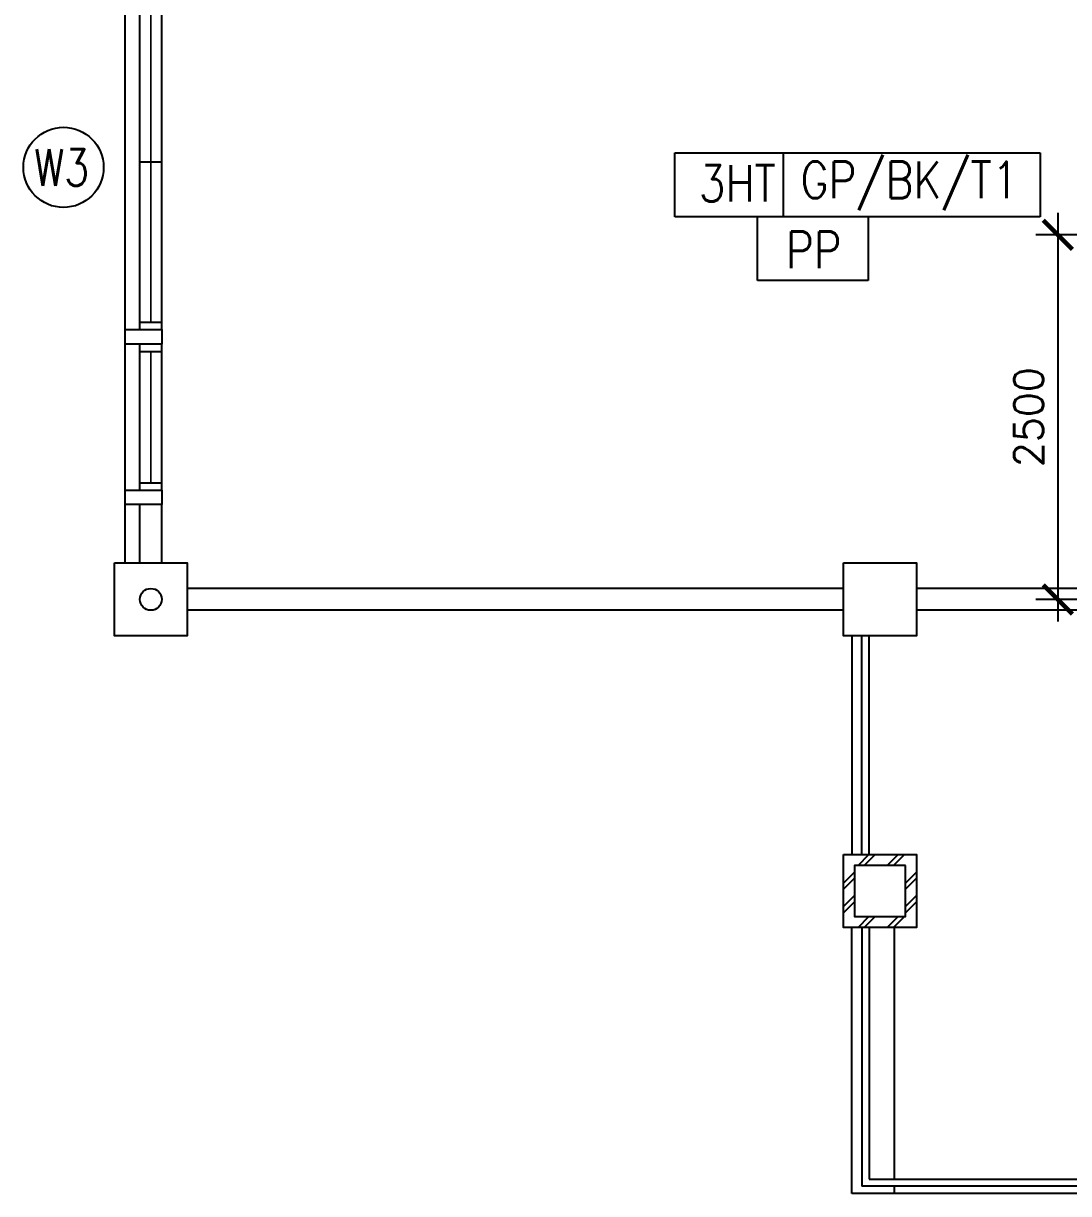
# Model space of a CAD drawing. Extents: x 2332957 to 2465864, y -1012926 to -914299.
# Drawn here: x 2404909 to 2412076, y -996812 to -988787 of the extents above; entities that cross this region are included whole.
import ezdxf
from ezdxf.enums import TextEntityAlignment as Align

# ---------------------------------------------------------------- set-up
doc = ezdxf.new("R2010")
doc.units = 0
doc.header["$LTSCALE"] = 15
doc.header["$MEASUREMENT"] = 0
doc.header["$PDMODE"] = 34
doc.layers.get('0').update_dxf_attribs({"linetype": 'CONTINUOUS'})
doc.layers.get('DEFPOINTS').update_dxf_attribs({"linetype": 'CONTINUOUS'})
for name, color, linetype in [('COL', 3, 'CONTINUOUS'), ('hatch', 7, 'CONTINUOUS'), ('LEG-T', 7, 'CONTINUOUS'), ('LINE', 7, 'CONTINUOUS'), ('partition', 7, 'CONTINUOUS'), ('rail', 1, 'CONTINUOUS'), ('RWDP', 145, 'CONTINUOUS'), ('WALL', 2, 'CONTINUOUS'), ('WIN', 5, 'CONTINUOUS'), ('WIN-T', 7, 'CONTINUOUS')]:
    doc.layers.add(name, color=color, linetype=linetype)
doc.styles.add('ROMANS', font='romans')
doc.styles.get("Standard").update_dxf_attribs({"font": 'ROMANS.SHX'})
doc.dimstyles.new('STANDARD$0', dxfattribs={"dimscale": 0, "dimtxt": 8, "dimasz": 6, "dimexe": 1, "dimexo": 1, "dimgap": 3, "dimtad": 1, "dimdec": 0, "dimlfac": -1, "dimrnd": 1, "dimzin": 0, "dimdsep": 46, "dimtxsty": 'Standard', "dimcen": 0, "dimclrd": 5, "dimclre": 250, "dimadec": 0, "dimazin": 0, "dimtfac": 1, "dimtdec": 4, "dimtofl": 0, "dimtmove": 0, "dimatfit": 3, "dimfxl": 1, "dimtolj": 1, "dimtzin": 0, "dimarcsym": 0})

# ---------------------------------------------------------------- blocks, each defined once
blk = doc.blocks.new('_ARCHTICK')
at = {"color": 0, "linetype": 'ByBlock', "const_width": 0.15}
blk.add_lwpolyline([(-0.5, -0.5), (0.5, 0.5)], dxfattribs=at)
blk = doc.blocks.new('*D160')
at = {"layer": 'DEFPOINTS', "color": 0, "linetype": 'Continuous', "transparency": 16777216}
for p in [(2412751.9, -990237.5), (2412002, -992738.5), (2412751.9, -992738.5)]:
    blk.add_point(p, dxfattribs=at)
at = {"layer": 'partition', "color": 7, "linetype": 'Continuous', "lineweight": -2, "transparency": 16777216}
for p, q in [((2412002, -990087.5), (2412002, -992888.5)), ((2412601.9, -990237.5), (2411852, -990237.5)), ((2412601.9, -992738.5), (2411852, -992738.5))]:
    blk.add_line(p, q, dxfattribs=at)
at = {"layer": 'partition', "color": 7, "linetype": 'Continuous', "lineweight": -2, "transparency": 16777216, "xscale": 200, "yscale": 200, "zscale": 200}
for p, rotation in [((2412002, -990237.5), 90), ((2412002, -992738.5), 270)]:
    blk.add_blockref('_ARCHTICK', p, dxfattribs=dict(at, rotation=rotation))
at = {"layer": 'partition', "color": 7, "linetype": 'Continuous', "transparency": 16777216, "insert": (2411802, -991488), "char_height": 200, "attachment_point": 5, "rotation": 90, "style": 'ROMANS'}
blk.add_mtext('\\A1;2500', dxfattribs=at)

msp = doc.modelspace()

# ---------------------------------------------------------------- linework, layer by layer
at = {"color": 0}
for p, q in [((2405607.9, -992487.5), (2405607.9, -986987.5)), ((2410882.9, -996712.5), (2410882.9, -994987.5)), ((2410882.9, -996812.5), (2410882.9, -996762.5))]:
    msp.add_line(p, q, dxfattribs=at)
at = {"color": 0, "linetype": 'Continuous'}
msp.add_line((2413207.9, -996812.5), (2410589.9, -996812.5), dxfattribs=at)
at = {"layer": 'COL', "color": 0}
for points in [[(2405532.9, -992487.5), (2406032.9, -992487.5), (2406032.9, -992987.5), (2405532.9, -992987.5)], [(2410532.9, -992487.5), (2411032.9, -992487.5), (2411032.9, -992987.5), (2410532.9, -992987.5)], [(2410532.9, -994487.5), (2411032.9, -994487.5), (2411032.9, -994987.5), (2410532.9, -994987.5)], [(2410957.9, -994562.5), (2410607.9, -994562.5), (2410607.9, -994912.5), (2410957.9, -994912.5)]]:
    msp.add_lwpolyline(points, close=True, dxfattribs=at)
at = {"layer": 'hatch', "color": 0}
for p, q in [((2410632.3, -994562.5), (2410707.3, -994487.5)), ((2410674.9, -994562.5), (2410749.9, -994487.5)), ((2410832.3, -994562.5), (2410907.3, -994487.5)), ((2410874.9, -994562.5), (2410949.9, -994487.5)), ((2410532.9, -994682.7), (2410607.9, -994607.7)), ((2410957.9, -994682.7), (2411032.9, -994607.7)), ((2410532.9, -994725.4), (2410607.9, -994650.4)), ((2410957.9, -994725.4), (2411032.9, -994650.4)), ((2410532.9, -994843.7), (2410607.9, -994768.7)), ((2410957.9, -994843.7), (2411032.9, -994768.7)), ((2410532.9, -994886.4), (2410607.9, -994811.4)), ((2410957.9, -994886.4), (2411032.9, -994811.4)), ((2410632.3, -994987.5), (2410707.3, -994912.5)), ((2410674.9, -994987.5), (2410749.9, -994912.5)), ((2410832.3, -994987.5), (2410907.3, -994912.5)), ((2410874.9, -994987.5), (2410949.9, -994912.5))]:
    msp.add_line(p, q, dxfattribs=at)
at = {"layer": 'LEG-T', "color": 0}
for p, q in [((2409376.2, -989675.4), (2411880.9, -989675.4)), ((2409376.2, -990113.4), (2409376.2, -989675.4)), ((2410119.9, -989675.4), (2410119.9, -990113.4)), ((2411880.9, -989675.4), (2411880.9, -990113.4)), ((2411880.9, -990113.4), (2409376.2, -990113.4)), ((2409942.1, -990551.4), (2409942.1, -990113.4)), ((2410702.1, -990113.4), (2410702.1, -990551.4)), ((2410702.1, -990551.4), (2409942.1, -990551.4))]:
    msp.add_line(p, q, dxfattribs=at)
at = {"layer": 'LINE', "color": 0, "linetype": 'Continuous'}
for p, q in [((2410589.9, -992987.5, 0), (2410589.9, -994487.5)), ((2410589.9, -996812.5, 0), (2410589.9, -994987.5, 0))]:
    msp.add_line(p, q, dxfattribs=at)
at = {"layer": 'rail', "color": 0}
for p, q in [((2410657.9, -994487.5), (2410657.9, -992987.5)), ((2410707.9, -994487.5), (2410707.9, -992987.5)), ((2410657.9, -994987.5), (2410657.9, -996762.5)), ((2410707.9, -994987.5), (2410707.9, -996712.5)), ((2413132.9, -996762.5), (2410657.9, -996762.5)), ((2410707.9, -996712.5), (2413132.9, -996712.5))]:
    msp.add_line(p, q, dxfattribs=at)
at = {"layer": 'RWDP', "color": 0, "linetype": 'Continuous'}
msp.add_circle((2405782.9, -992737.5), 75, dxfattribs=at)
at = {"layer": 'WALL', "color": 0}
for p, q in [((2405707.9, -992487.5), (2405707.9, -992087.5)), ((2405857.9, -992487.5), (2405857.9, -992087.5)), ((2410532.9, -992662.5), (2406032.9, -992662.5)), ((2412932.9, -992662.5), (2411032.9, -992662.5)), ((2410532.9, -992812.5), (2406032.9, -992812.5)), ((2412932.9, -992812.5), (2411032.9, -992812.5))]:
    msp.add_line(p, q, dxfattribs=at)
for points in [[(2405607.9, -990887.5), (2405857.9, -990887.5), (2405857.9, -990987.5), (2405607.9, -990987.5)], [(2405607.9, -991987.5), (2405857.9, -991987.5), (2405857.9, -992087.5), (2405607.9, -992087.5)]]:
    msp.add_lwpolyline(points, close=True, dxfattribs=at)
at = {"layer": 'WIN', "color": 0}
for p, q in [((2405707.9, -990887.5), (2405707.9, -988587.5)), ((2405857.9, -990887.5), (2405857.9, -988587.5)), ((2405707.9, -989737.5), (2405857.9, -989737.5)), ((2405707.9, -990837.5), (2405857.9, -990837.5)), ((2405707.9, -991987.5), (2405707.9, -990987.5)), ((2405857.9, -991987.5), (2405857.9, -990987.5)), ((2405707.9, -991037.5), (2405857.9, -991037.5)), ((2405707.9, -991937.5), (2405857.9, -991937.5))]:
    msp.add_line(p, q, dxfattribs=at)
at = {"layer": 'WIN', "color": 0, "const_width": 10, "flags": 128}
for points in [[(2405782.9, -990837.5), (2405782.9, -988637.5)], [(2405782.9, -991037.5), (2405782.9, -991937.5)]]:
    msp.add_lwpolyline(points, dxfattribs=at)
at = {"layer": 'WIN-T', "color": 0, "linetype": 'Continuous'}
msp.add_circle((2405184, -989774.8), 275, dxfattribs=at)

# ---------------------------------------------------------------- texts
at = {"layer": 'LEG-T', "color": 0, "style": 'ROMANS', "width": 0.85}
for s, p in [('GP/BK/T1', (2410984.9, -989878.4, 1555)), ('3HT', (2409805, -989884.4, 1555)), ('PP', (2410328.4, -990340.3, 1555))]:
    msp.add_text(s, height=250, dxfattribs=at).set_placement(p, align=Align.MIDDLE)
at = {"layer": 'WIN-T', "color": 0, "style": 'ROMANS', "width": 0.8}
msp.add_text('W3', height=250, dxfattribs=at).set_placement((2404983.2, -989900.6))

# ---------------------------------------------------------------- dimensions: what is measured, and where the dimension line sits
at = {"layer": 'partition', "color": 0, "linetype": 'Continuous'}
dim = msp.add_linear_dim(base=(2412002, -992738.5), p1=(2412751.9, -990237.5), p2=(2412751.9, -992738.5), angle=90, text='2500', dimstyle='STANDARD$0', override={"dimscale": 100, "dimtxt": 2, "dimasz": 2, "dimexe": 1.5, "dimexo": 1.5, "dimgap": 1, "dimtxsty": 'ROMANS', "dimblk": 'ARCHTICK', "dimdle": 1.5, "dimclrd": 7, "dimclre": 7, "dimclrt": 7, "dimtdec": 0, "dimtmove": 2}, dxfattribs=at)
dim.commit()
dim.dimension.update_dxf_attribs({"geometry": '*D160', "text_midpoint": (2411802, -991488)})

doc.saveas('drawing.dxf')
